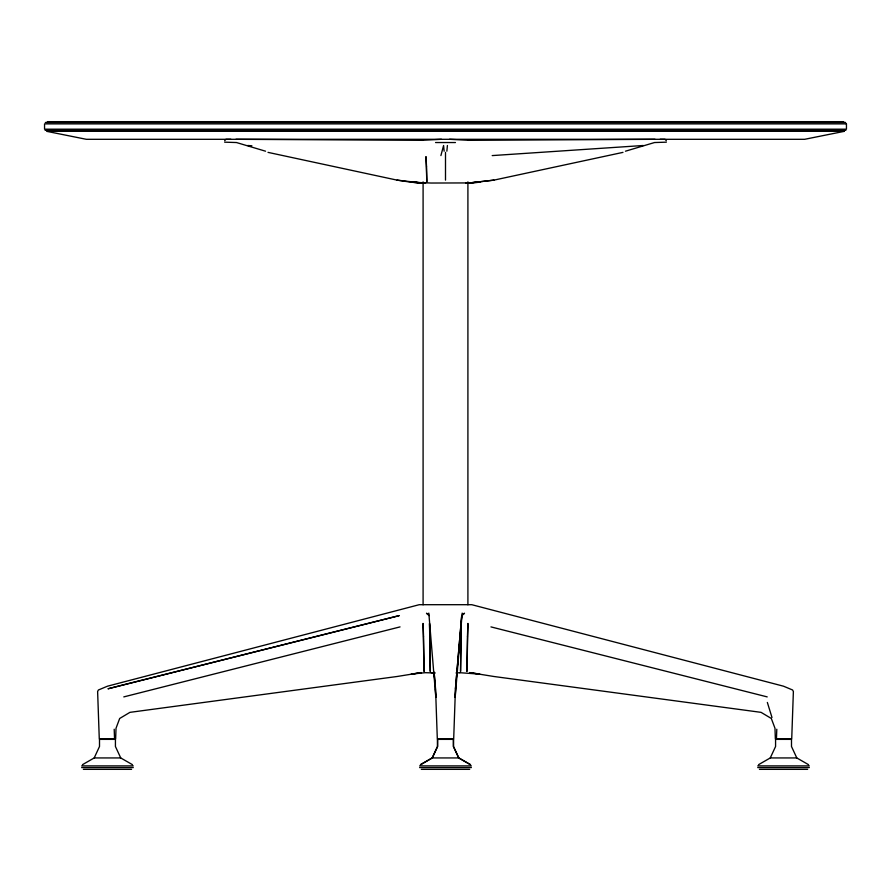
<?xml version="1.0" encoding="UTF-8"?>
<svg xmlns="http://www.w3.org/2000/svg" width="891" height="891" viewBox="0 0 891 891"><rect width="100%" height="100%" fill="white"/><g stroke="black" fill="none" stroke-linecap="round" stroke-linejoin="round"><path stroke-width="1.34" d="M437.626 739.374L437.626 746.502L432.313 757.94L420.63 764.656M445.5 180.127L445.5 152.372M460.881 625.282L455.446 688.799L453.686 738.929L437.314 738.929L435.554 688.799L434.14 672.226M462.184 613.086L455.178 697.352L455.602 688.843M776.451 738.929L776.796 729.228M123.793 696.896L400.048 626.896M447.405 145.5L446.859 151.203M460.892 625.315L455.446 688.799M461.716 615.614L461.126 622.542L461.716 615.614L464.501 613.231L462.474 614.868M440.9 155.591L443.595 145.5L444.141 151.203M82.507 764.656L94.201 757.94L99.502 746.502L99.502 739.374L115.429 739.374L115.429 746.502L120.731 757.94L132.425 764.656M420.463 764.656L432.146 757.94L437.459 746.502L437.459 739.374L453.541 739.374L453.541 746.502L458.854 757.94L470.537 764.656M758.575 764.656L770.269 757.94L775.571 746.502L775.571 739.374L791.498 739.374L791.498 746.502L796.799 757.94L808.493 764.656M224.643 140.722L225.969 139.308L230.88 139.308M625.449 151.203L654.529 142.538L666.357 142.17M268.013 152.372L397.052 180.127L411.163 182.232L431.099 183.034L469.724 182.922L493.948 180.127L622.987 152.372M435.554 142.538L455.446 142.538M476.451 182.143L469.724 182.922L479.837 182.232L467.875 182.878M479.146 181.831L493.948 180.127M456.036 672.972L459.901 672.694M492.2 155.591L643.28 145.5M465.77 183.034L471.796 182.8M421.911 140.333L441.435 139.297M655.03 139.308L468.165 140.344M660.12 139.308L665.031 139.308L666.357 140.722M47.346 121.655L843.654 121.655M45.363 122.468L845.637 122.468M45.129 130.331L845.871 130.331M422.835 140.344L235.97 139.308M459.7 672.694L479.837 674.131L469.724 672.594L493.948 676.503L761.07 712.355L771.316 718.469L774.981 728.248L775.348 738.929L791.72 738.929L793.38 691.527L792.589 689.99L783.534 686.204L471.773 604.699L419.227 604.699L107.466 686.204L98.411 689.99L97.62 691.527L99.28 738.929L115.652 738.929L116.019 728.248L119.684 718.469L129.93 712.355L397.052 676.503L421.276 672.594L411.163 674.131L425.23 672.694L434.964 672.972M94.201 757.94L120.731 757.94M432.146 757.94L458.854 757.94M770.269 757.94L796.799 757.94M81.649 765.892L133.282 765.892M419.594 765.892L471.406 765.892M757.718 765.892L809.351 765.892M81.649 767.585L133.282 767.585M419.594 767.585L471.406 767.585M757.718 767.585L809.351 767.585M83.364 769.345L131.556 769.345M421.32 769.345L469.68 769.345M759.444 769.345L807.636 769.345M449.565 139.297L469.089 140.333M425.731 182.922L411.163 182.232L422.624 182.922M224.643 142.17L236.471 142.538L265.551 151.203M425.23 183.034L411.174 182.232M247.72 145.5L251.886 145.779M431.099 672.694L434.83 672.972M397.052 180.127L411.854 181.831M414.549 182.143L421.276 182.922M490.952 626.896L767.207 696.896M470.37 764.656L458.687 757.94L453.374 746.502L453.374 739.374M428.526 614.868L426.499 613.231L429.284 615.614M767.351 702.442L771.985 717.478M428.816 613.086L435.822 697.352L435.398 688.843M434.073 672.393L435.12 684.867M114.204 729.228L114.549 738.929M467.909 181.853L467.909 604.789M423.091 181.853L423.091 604.789M460.937 636.341L460.547 671.502L461.282 623.433L460.937 636.341M467.463 636.341L466.929 671.502L467.942 623.433L467.463 636.341M123.359 684.867L107.967 688.799L399.246 615.614L123.359 684.867M844.367 131.322L804.651 139.308L86.349 139.308L46.633 131.322L844.367 131.322M846.45 123.882L44.55 123.882L44.55 129.184L846.45 129.184L846.45 123.882M426.544 166.784L425.976 156.604L426.834 181.842L426.544 166.784M423.537 636.341L423.058 623.433L424.071 671.502L423.537 636.341M429.863 636.341L429.518 623.433L430.253 671.502L429.863 636.341"/></g></svg>
